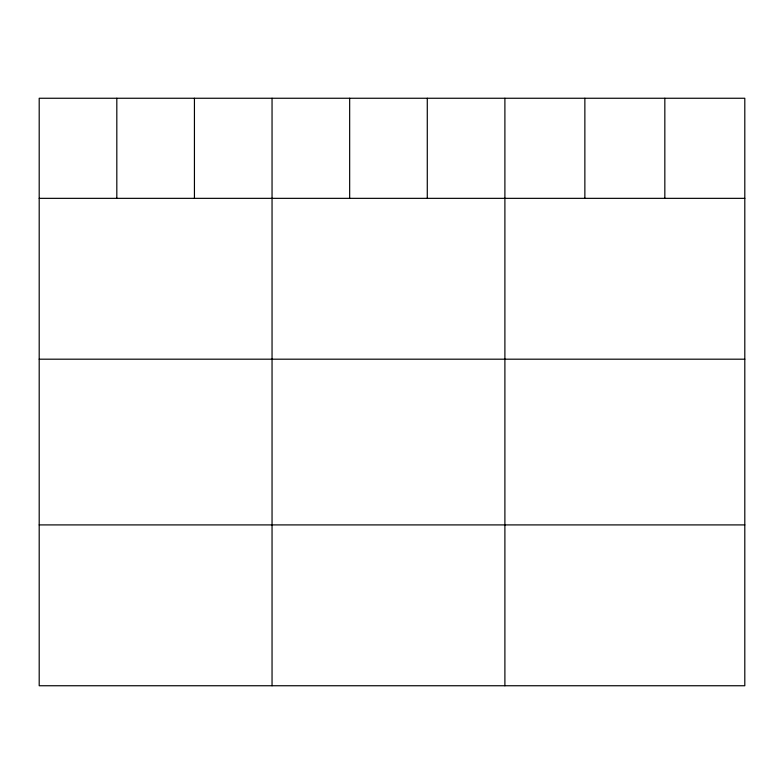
<?xml version="1.0" encoding="UTF-8"?>
<svg xmlns="http://www.w3.org/2000/svg" width="784" height="784" viewBox="0 0 784 784"><rect width="100%" height="100%" fill="white"/><g stroke="black" fill="none" stroke-linecap="round" stroke-linejoin="round"><path stroke-width="1.18" d="M744.8 198.342L744.8 685.745L39.2 685.745L39.2 98.255L744.8 98.255L744.8 198.342L39.2 198.342M39.2 359.19L744.8 359.19M39.2 524.908L744.8 524.908M664.832 98.255L664.832 198.342M584.864 98.255L584.864 198.342M504.896 98.255L504.896 685.745M427.28 98.255L427.28 198.342M349.664 98.255L349.664 198.342M272.048 98.255L272.048 685.745M194.432 98.255L194.432 198.342M116.816 98.255L116.816 198.342"/></g></svg>
